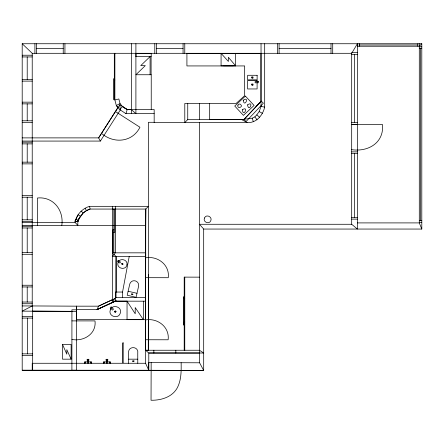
<?xml version="1.0" encoding="UTF-8"?>
<svg xmlns="http://www.w3.org/2000/svg" width="444" height="444" viewBox="0 0 444 444"><rect width="100%" height="100%" fill="white"/><g stroke="black" fill="none" stroke-linecap="round" stroke-linejoin="round"><path stroke-width="0.67" d="M76.479 309.812L76.457 370.252L71.9 370.246L71.922 309.812L76.479 309.812L76.479 306.171L98.496 306.171L115.068 298.468L116.128 300.738L97.086 309.585L76.479 309.585M148.501 206.327L148.29 350.255L145.56 350.249L145.765 209.063L148.501 206.327L89.538 206.327C83.156 208.319 77.944 213.159 75.796 219.536L75.092 221.068L75.092 222.405L77.828 225.363L77.822 221.229C79.981 215.606 84.216 210.811 90.104 209.063L145.765 209.063L145.56 252.836M151.165 362.62L151.038 400.255C160.739 400.416 171.517 397.408 176.834 388.639C181.335 380.786 181.291 371.495 181.135 362.72M76.479 306.171L76.457 311.411L22.2 311.133L32.223 305.944L76.479 306.171L76.479 319.636L145.66 319.686L145.66 301.193L112.388 301.149L112.388 206.327M145.76 209.063L145.632 225.363L22.2 225.363M77.828 221.689L80.442 216.206L78.111 214.746L75.092 221.068L77.828 221.689L78.227 220.13L75.58 219.447L75.092 221.34L77.85 221.584C77.123 217.715 86.38 213.692 80.963 211.178M122.544 297.502L122.544 292.047L129.215 256.482M136.991 293.301L138.289 287.579C140.837 280.203 130.331 277.705 129.437 285.536L127.195 295.243L136.069 297.291L136.991 293.301L128.116 291.253M154.168 113.664L125.968 113.664L127.178 109.563L119.813 104.79L98.629 137.884L22.2 137.884M187.745 119.575L187.745 103.485L184.787 103.485L184.787 122.538L187.745 119.575L241.636 119.575L252.236 118.204L254.845 116.872L256.782 114.879L259.163 111.583L261.033 106.46L261.033 43.74M119.813 104.79L120.285 109.979L100.372 141.075L98.629 137.884L117.938 107.47L116.306 105.494L114.879 100L118.848 98.968L120.047 103.58L122.494 106.527L127.178 109.563L154.168 109.563L154.168 122.538L247.153 122.538C256.316 123.304 262.831 115.296 264.68 107.104L264.68 43.74M143.384 319.636L135.215 307.559L135.215 313.78L127.045 301.149L115.301 301.176L97.086 309.585L98.496 306.171L112.388 299.711M115.346 252.836L112.388 256.477L145.699 256.477L145.699 252.836L115.346 252.836L115.346 206.327M261.033 101.321L255.966 106.788M112.388 301.149L116.028 297.502L116.028 256.477L112.388 252.836M421.8 229.054L421.8 43.74L419.291 46.243L419.291 222.905L421.8 229.054L203.685 229.054L199.461 224.276L351.687 224.276L357.381 229.054L357.381 43.74L351.687 53.302L32.223 53.302L22.2 43.74L22.2 370.252L203.685 370.463L203.685 229.054M150.166 56.493L140.748 65.618L145.305 65.618L135.908 74.747L151.232 74.747L151.232 109.563M82.856 213.187L86.48 210.623L90.104 209.063L89.538 206.327M120.047 103.58L116.306 105.494L119.736 109.624L122.494 106.527L127.178 109.563L131.352 109.624M97.086 309.585L115.307 301.149M244.122 119.314L241.636 119.575L247.153 122.538M22.2 43.74L421.8 43.74M359.501 44.994L417.871 44.994M357.381 46.243L419.58 46.243L419.58 43.74M419.291 46.498L421.8 46.498M419.291 48.202L421.8 48.202M36.619 48.524L63.231 48.524M156.499 48.524L183.067 48.524M279.082 48.524L331.002 48.524M357.381 52.664L351.687 52.664L351.687 224.276M351.687 54.379L357.381 54.379M22.2 55.228L32.223 55.228M135.908 56.493L151.21 56.493L151.21 53.424L135.997 53.424L135.997 56.493M22.2 56.937L32.223 56.937M223.51 65.768L233.189 65.768M235.664 65.851L221.079 65.851L221.079 53.341L228.371 61.45L228.371 57.282L235.664 65.851L235.664 53.341M22.2 79.404L32.223 79.404M114.879 79.998L114.313 79.998L114.313 53.302M22.2 81.113L32.223 81.113M22.2 102.164L32.223 102.164M187.818 103.591L199.484 103.591M209.673 103.585L235.975 103.585L244.672 95.671L244.672 65.934L186.918 65.934L186.918 53.374L260.972 53.374L260.972 101.454L243.934 119.486L209.673 119.575L209.673 103.485L199.484 103.485L199.484 119.575M22.2 103.868L32.223 103.868M22.2 120.801L32.223 120.801M154.168 122.294L148.401 122.294L148.401 206.327M22.2 122.505L32.223 122.505M351.687 122.616L357.381 122.616M351.687 124.32L357.381 124.32M351.687 124.542L382.517 124.542C384.149 142.807 368.176 152.114 351.687 149.672M22.2 141.075L100.372 141.075M22.2 142.174L32.223 142.174M22.2 143.878L32.223 143.878M351.687 151.881L357.381 151.881M351.687 153.591L357.381 153.591M22.2 162.165L32.223 162.165M22.2 163.875L32.223 163.875M22.2 195.521L32.223 195.521M22.2 197.23L32.223 197.23M112.388 209.168L115.346 209.168M351.687 217.416L357.381 217.416M351.687 219.125L357.381 219.125M22.2 219.808L32.223 219.808M419.291 220.724L421.8 220.724M22.2 221.517L32.223 221.517M22.2 222.405L75.092 222.405M419.291 222.433L421.8 222.433M357.381 222.905L419.291 222.905M22.2 226.262L32.223 226.262M22.2 227.972L32.223 227.972M113.864 229.748L112.954 229.748L112.954 252.63M113.864 232.34L114.78 232.34L114.78 209.451L113.864 209.451L113.864 252.63M22.2 252.586L32.223 252.586M112.388 252.63L115.346 252.63M22.2 254.295L32.223 254.295M199.461 277.15L184.193 277.123L184.193 298.707L184.765 298.707M22.2 285.248L32.223 285.248M22.2 286.957L32.223 286.957M122.544 292.047L115.484 292.047L115.484 297.502L145.632 297.502L145.632 301.149M22.2 302.031L32.223 302.031M22.2 303.74L32.223 303.74M22.2 305.944L32.678 305.944L32.678 370.252M22.2 316.372L32.678 316.372M22.2 318.082L32.678 318.082M127.778 319.452L142.652 319.452M71.917 320.895L94.999 320.907C96.637 333.882 83.577 341.791 71.911 339.427M184.765 321.972L184.193 321.972L184.193 350.144L184.765 350.144M62.504 344.416L71.129 344.416L71.129 359.174L62.504 359.174L62.504 344.416L66.816 354.179L66.816 349.678L71.129 359.174M22.2 353.851L32.678 353.851M22.2 355.555L32.678 355.555M128.666 359.174L137.773 359.174L137.773 363.27M87.718 361.449L88.334 361.449M106.649 361.449L107.265 361.449M87.718 361.882L84.416 361.882L84.416 363.27M88.334 361.882L91.614 361.882L91.614 363.27M106.649 361.882L103.347 361.882L103.347 363.27M107.265 361.882L110.539 361.882L110.539 363.27M22.2 370.252L148.784 370.252L145.56 363.27L32.223 363.27L32.223 370.252M145.693 257.792C157.742 255.705 169.88 264.935 168.276 277.716L145.66 277.678M145.599 319.913C157.62 317.826 169.741 327.034 168.143 339.788L145.571 339.749M199.589 362.787L148.723 362.609L148.696 370.274L203.685 370.463L199.589 362.787L199.589 353.013L148.784 353.013L145.56 350.249L199.461 350.249L203.685 353.013L148.784 353.013L148.784 370.252M32.678 311.133L71.928 311.327M122.25 264.341L122.755 264.202L122.672 263.686L122.106 263.719L122.156 264.28M261.033 106.46L264.68 107.104M115.007 311.982L115.645 311.86L115.523 311.222L114.968 311.25L114.913 311.899M259.163 111.583L262.415 113.309M115.473 111.572L139.96 127.25C132.334 142.424 113.708 143.939 101.515 133.372M120.285 109.979L125.968 113.664M256.782 114.879L259.579 117.233M131.352 109.563L135.903 113.664L135.903 43.74M254.845 116.872L257.037 119.847M85.137 208.225L86.48 210.623M252.236 118.204L253.33 121.739M137.773 359.174L137.751 353.307C138.966 345.765 127.389 345.721 128.666 353.307L128.666 363.27M420.546 48.202L420.546 220.724M417.871 43.74L417.871 46.243M359.501 43.74L359.501 46.243M357.792 43.74L357.792 46.243M354.54 54.379L354.54 122.616M354.54 153.591L354.54 217.416M332.711 43.74L332.711 53.302M331.002 43.74L331.002 53.302M279.082 43.74L279.082 53.302M277.378 43.74L277.378 53.302M199.461 122.538L199.461 353.013M184.776 43.74L184.776 53.302M184.765 277.123L184.765 350.249M183.067 43.74L183.067 53.302M175.824 350.249L175.824 353.013M156.499 43.74L156.499 53.302M154.79 43.74L154.79 53.302M153.857 350.249L153.857 353.013M151.104 56.493L151.104 74.747M150.094 56.493L150.094 74.747M148.401 274.425L148.401 350.249M145.56 256.477L145.56 297.502M145.56 301.149L145.56 363.27M143.384 301.149L143.384 319.686M131.352 43.74L131.352 113.664M127.045 301.149L127.045 319.636M116.123 256.482L116.123 292.047M114.879 53.302L114.879 99.994M109.812 361.882L109.812 363.27M107.265 363.27L107.265 361.305L107.886 359.856L107.026 359.168L106.022 359.856L106.649 361.305L106.649 363.27M104.096 361.882L104.118 363.27M90.887 361.882L90.887 363.27M88.334 363.27L88.334 361.305L88.961 359.856L88.095 359.168L87.091 359.856L87.718 361.305L87.718 363.27M85.193 361.882L85.165 363.27M64.935 43.74L64.935 53.302M63.231 43.74L63.231 53.302M61.821 225.363C64.003 210.323 53.319 196.342 37.424 198.002L37.424 225.363M36.619 43.74L36.619 53.302M34.91 43.74L34.91 53.302M32.223 53.302L32.223 305.944M27.439 318.082L27.439 353.851M27.212 56.937L27.212 79.404M27.212 103.868L27.212 120.801M27.212 143.878L27.212 162.165M27.212 197.23L27.212 219.808M27.212 227.972L27.212 252.586M27.212 286.957L27.212 302.031M121.773 263.675L122.122 264.607L123.055 264.285L122.705 263.359L121.773 263.675M110.328 309.901C107.825 316.378 118.348 319.536 120.23 313.331C122.733 306.86 112.215 303.702 110.328 309.901M247.558 104.873C248.834 113.181 254.373 100.272 247.558 104.873M132.878 294.1L132.723 294.772L131.313 294.444L131.468 293.773L132.878 294.1M237.906 105.156C236.68 109.596 244.261 106.91 240.315 104.235A1.859 1.859 0 0 0 238.456 104.445L237.906 105.156M243.223 100.227C244.367 108.453 250.072 95.643 243.223 100.227M242.252 109.818C243.528 118.132 249.073 105.217 242.252 109.818M116.062 311.56L115.307 312.398L114.469 311.644L115.224 310.806L116.062 311.56M204.462 218.01C202.625 221.933 209.202 224.925 210.811 220.696C212.654 216.772 206.072 213.78 204.462 218.01M126.967 264.857C126.174 270.457 116.689 268.959 117.893 263.131C118.692 257.531 128.166 259.03 126.967 264.857M252.109 84.305L252.109 84.948L252.753 84.948L252.753 84.305L252.109 84.305M251.865 77.001L251.865 78.127L252.997 78.127L252.997 77.001L251.865 77.001M252.109 77.239L252.109 77.889L252.753 77.889L252.753 77.239L252.109 77.239M251.865 84.06L251.865 85.193L252.997 85.193L252.997 84.06L251.865 84.06M118.132 260.506L117.493 261.488L119.863 263.026L120.502 262.043L118.132 260.506M87.113 359.884C90.659 360.633 88.14 358.674 87.113 359.884M106.044 359.884C109.585 360.633 107.071 358.674 106.044 359.884M111.117 306.948L110.201 307.964L112.571 310.101L113.486 309.085L111.117 306.948M261.227 101.132L243.928 119.486L246.087 121.517L263.381 103.158L261.227 101.132M245.399 96.109L234.743 106.044L243.44 115.368L254.096 105.433L245.399 96.109M109.529 362.676L109.812 362.565L109.529 362.676M90.604 362.676L90.887 362.565L90.604 362.676M85.259 362.537L85.531 362.698L85.259 362.537M104.19 362.537L104.462 362.698L104.19 362.537M257.126 75.286L247.647 75.286L247.647 79.842L257.126 79.842L257.126 75.286M114.241 78.693L113.67 78.693L113.67 99.722L114.241 99.722L114.241 78.693M257.104 80.525L247.619 80.525L247.619 88.955L257.104 88.955L257.104 80.525M258.33 81.435L255.145 81.435L255.145 82.8L258.33 82.8L258.33 81.435M184.077 296.858L183.505 296.858L183.505 325.03L184.077 325.03L184.077 296.858M123.199 342.896L122.627 342.896L122.627 362.765L123.199 362.765L123.199 342.896M133.944 360.878L132.495 360.878L132.495 361.566L133.944 361.566L133.944 360.878"/></g></svg>
